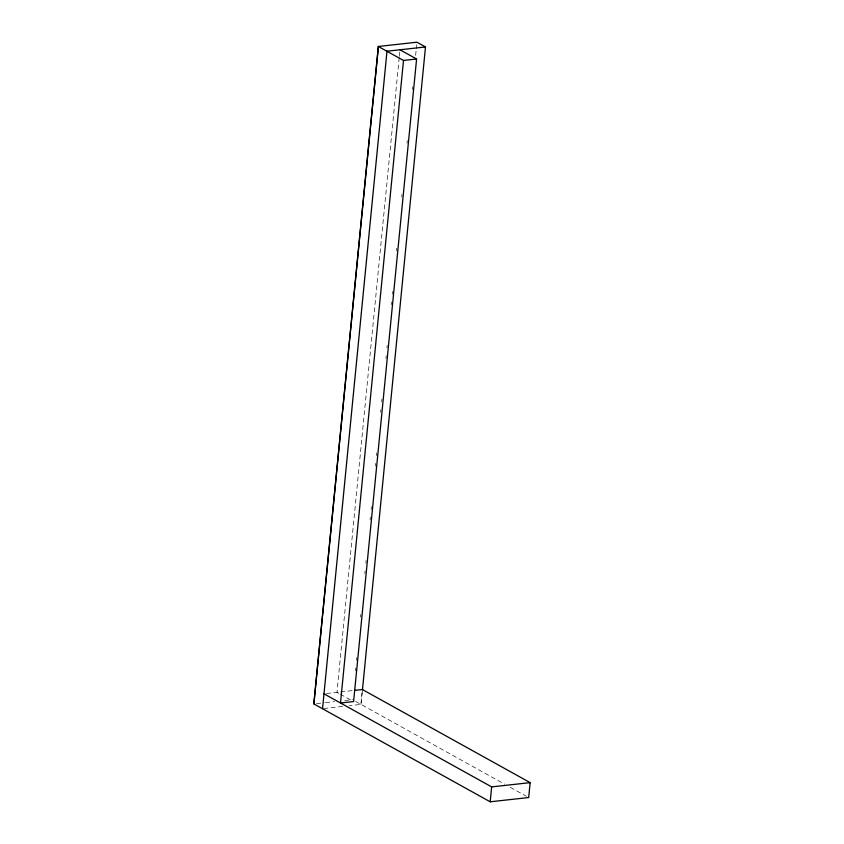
<?xml version="1.0" encoding="UTF-8"?>
<svg xmlns="http://www.w3.org/2000/svg" width="844" height="844" viewBox="0 0 844 844"><rect width="100%" height="100%" fill="white"/><g stroke="black" fill="none" stroke-linecap="round" stroke-linejoin="round"><path stroke-width="0.63" stroke-dasharray="4.22 3.17" d="M399.201 57.645L336.967 692.323L339.183 693.557M399.328 56.337L399.845 51.083M355.292 670.78L355.556 668.153M356.326 660.282L356.579 657.655M360.567 616.975L360.831 614.358M364.819 573.677L365.072 571.05M365.842 563.17L366.106 560.553M370.094 519.872L370.347 517.245M371.117 509.375L371.381 506.748M375.369 466.067L375.622 463.44M376.392 455.57L376.656 452.943M380.644 412.262L380.897 409.635M381.667 401.765L381.931 399.138M385.919 358.457L386.172 355.83M386.942 347.96L387.206 345.333M391.194 304.652L391.447 302.036M392.217 294.155L392.481 291.528M396.469 250.847L396.722 248.231M401.744 197.053L401.997 194.426M407.019 143.248L407.272 140.621M412.294 89.443L412.547 86.816M415.638 55.324L416.155 50.07M416.282 48.762L416.672 44.827M360.916 704.413L362.255 690.761M362.319 691.278L361.032 704.402L349.363 705.7M326.449 693.494L339.277 692.069M340.565 691.932L353.393 690.508M316.532 703.622L324.233 702.778M325.52 702.63L334.498 701.638M344.763 700.499L352.465 699.655M323.706 708.538L343.065 706.396M355.672 701.438L504.554 784.15M510.293 787.336L526.382 796.272M340.29 694.169L351.378 700.32"/><path stroke-width="1.27" d="M354.68 690.371L362.371 689.516L530.148 782.641L528.682 797.538L490.195 801.8L313.852 703.917L378.323 46.473L416.925 42.2L425.492 46.958L362.445 689.97M378.439 46.462L313.852 703.917M386.995 51.21L322.535 708.665M378.323 46.473L403.506 60.451L340.512 702.999L353.594 701.554L416.598 59.006L399.972 49.775M490.195 801.8L491.651 786.893L323.885 693.768M386.89 51.22L425.492 46.958M403.506 60.451L416.598 59.006M491.651 786.893L530.148 782.641"/></g></svg>
